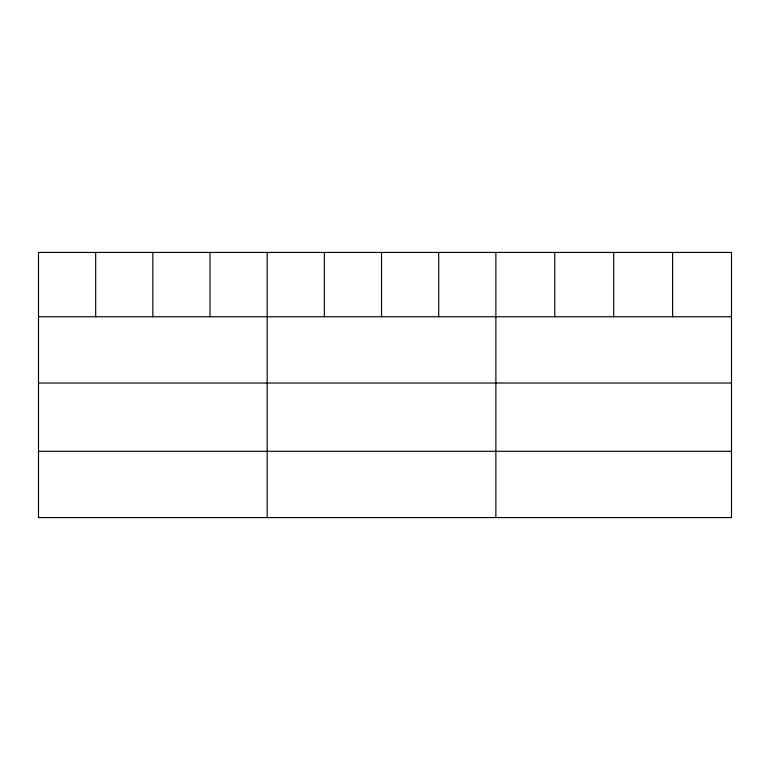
<?xml version="1.0" encoding="UTF-8"?>
<svg xmlns="http://www.w3.org/2000/svg" width="770" height="770" viewBox="0 0 770 770"><rect width="100%" height="100%" fill="white"/><g stroke="black" fill="none" stroke-linecap="round" stroke-linejoin="round"><path stroke-width="1.16" d="M38.5 316.759L731.5 316.759M38.5 383.027L731.5 383.027M38.5 451.297L731.5 451.297M672.595 252.435L672.595 316.759M613.69 252.435L613.69 316.759M554.785 252.435L554.785 316.759M495.88 252.435L495.88 517.565M438.708 252.435L438.708 316.759M381.535 252.435L381.535 316.759M324.363 252.435L324.363 316.759M267.19 252.435L267.19 517.565M210.017 252.435L210.017 316.759M152.845 252.435L152.845 316.759M95.673 252.435L95.673 316.759M731.5 252.435L38.5 252.435L38.5 517.565L731.5 517.565L731.5 252.435"/></g></svg>
